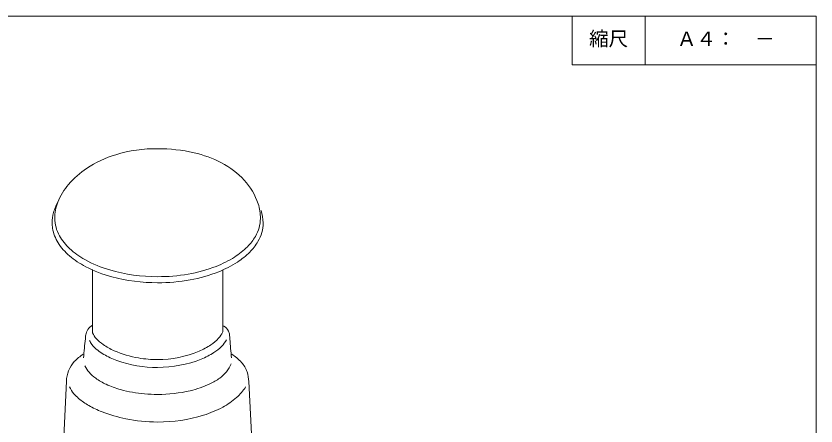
# Model space of a CAD drawing. Units: millimetres on the paper, with parts at other scales. Extents: x -135 to 135, y -94 to 92.
# Drawn here: x -28.9 to 135, y 8.1 to 92 of the extents above; entities that cross this region are included whole.
import ezdxf
from ezdxf.enums import TextEntityAlignment as Align

# ---------------------------------------------------------------- set-up
doc = ezdxf.new("R2010")
doc.units = ezdxf.units.MM
doc.layers.add('D-0', color=7, linetype='Continuous', lineweight=18)
doc.layers.add('F-F', color=7, linetype='Continuous', lineweight=18)
doc.layers.add('E-E', color=7, linetype='Continuous')
doc.styles.add('ＭＳ ゴシック', font='')
doc.styles.get('ＭＳ ゴシック').set_extended_font_data('MS Gothic')

msp = doc.modelspace()

# ---------------------------------------------------------------- linework, layer by layer
at = {"layer": 'D-0'}
for p, q in [((-13.235, 27.128), (-13.235, 40.134)), ((13.425, 27.314), (13.425, 39.974)), ((-18.595, 17.214), (-19.635, -3.826))]:
    msp.add_line(p, q, dxfattribs=at)
msp.add_lwpolyline([(19.865, -4.246), (18.805, 17.154), (18.765, 17.154)], dxfattribs=at)
for centre, radius, start, end in [((-0.248, 36.72), 28.116, 89.3204, 106.99608), ((0.135, 30.626), 34.208, 77.47556, 90.08326), ((1.988, 40.236), 24.427, 62.74248, 76.83047), ((-2.226, 42.49), 22.021, 106.46258, 123.7573), ((-5.176, 46.594), 16.971, 123.17525, 139.83245), ((4.727, 45.992), 18.057, 43.44366, 62.10412), ((-8.868, 49.451), 12.308, 138.91048, 158.99721), ((7.956, 49.348), 13.407, 18.25881, 42.51759), ((-10.359, 48.838), 11.268, 152.89342, 164.92707), ((-12.034, 50.546), 8.961, 158.28229, 179.82259), ((10.753, 50.496), 10.393, 0.43115, 17.07855), ((-13.499, 49.607), 8.036, 164.39903, 179.80713), ((12.706, 49.474), 9, 1.02288, 17.72886), ((-14.462, 49.638), 7.073, 180.02945, 188.94384), ((-13.341, 50.715), 7.655, 181.05022, 208.83671), ((13.903, 50.595), 7.242, 329.1599, 359.83671), ((14.3, 49.655), 7.405, 329.08605, 359.84074), ((-13.263, 49.964), 8.309, 189.88008, 211.95705), ((-10.236, 52.677), 11.324, 209.95627, 227.10901), ((11.44, 51.87), 10.012, 314.70584, 330.12055), ((-9.919, 52.336), 12.404, 213.07845, 229.42786), ((-6.324, 57.205), 17.305, 227.82454, 240.602), ((8.242, 54.889), 14.408, 301.8502, 315.2997), ((11.757, 50.982), 10.27, 314.60726, 330.02221), ((-5.891, 57.355), 18.837, 230.05067, 242.31651), ((4.569, 60.363), 20.998, 290.93993, 302.48145), ((8.534, 54.01), 14.69, 302.5285, 315.26346), ((-2.38, 64.771), 25.834, 241.21817, 253.45567), ((4.859, 59.406), 21.217, 291.40181, 303.06014), ((-2.043, 65.26), 27.627, 242.86548, 254.79879), ((0.061, 74.306), 35.672, 254.05757, 270.03845), ((1.571, 67.601), 28.829, 279.54514, 291.36463), ((1.701, 66.844), 29.295, 279.95851, 291.84405), ((0.058, 74.204), 36.81, 255.29298, 270.04183), ((0.193, 74.265), 35.63, 269.82621, 279.95226), ((0.203, 73.824), 36.43, 269.81406, 280.37994), ((-11.6, 25.918), 3.232, 120.79377, 144.11937), ((11.843, 25.546), 3.497, 58.52437, 63.30912), ((12.539, 26.565), 2.265, 24.22404, 60.08017), ((-8.314, 25.668), 6.406, 170.45155, 177.79367), ((-12.045, 26.365), 2.612, 146.34778, 171.96092), ((-9.384, 28.807), 4.2, 203.56171, 222.99481), ((8.83, 29.414), 5.052, 317.70728, 335.4431), ((11.807, 26.298), 3.043, 7.89312, 23.13991), ((7.869, 25.764), 7.017, 0.89701, 7.79632), ((157.749, 7.065), 173.491, 173.76263, 175.05017), ((-10.333, 27.125), 3.875, 203.91668, 218.1743), ((-8.472, 28.545), 6.215, 217.86685, 233.29845), ((-6.919, 30.917), 7.444, 221.93504, 236.04678), ((-3.69, 35.359), 12.934, 235.17135, 246.67652), ((2.5, 37.497), 15.379, 293.2491, 303.5547), ((5.836, 32.33), 9.23, 304.02764, 316.82452), ((9.603, 27.911), 5.064, 315.28667, 334.29132), ((-194.157, 6.436), 209.943, 4.26547, 5.31146), ((-5.66, 31.978), 10.65, 232.2053, 240.28753), ((-0.55, 42.105), 20.373, 246.07821, 260.80082), ((0.057, 43.682), 22.028, 270.07364, 292.73833), ((2.756, 37.264), 16.721, 292.04396, 301.97169), ((6.393, 31.263), 9.704, 302.51714, 314.55627), ((-9.389, 14), 10.5, 123.31026, 136.32554), ((-2.901, 36.703), 16.122, 240.09542, 250.54511), ((-0.016, 44.306), 24.252, 250.0994, 270.23844), ((0.148, 44.814), 23.16, 260.16912, 269.84566), ((0.053, 44.454), 24.4, 270.07653, 291.59093), ((8.955, 13.131), 11.535, 50.53528, 56.71943), ((11.277, 15.866), 7.948, 40.95726, 50.92113), ((-12.421, 17.088), 6.176, 137.62573, 178.83021), ((-10.393, 22.265), 4.794, 202.70873, 221.79122), ((10.368, 22.378), 5.007, 319.98316, 341.80193), ((12.926, 17.238), 5.803, 19.00712, 41.40329), ((-8.229, 24.05), 7.597, 220.95707, 234.79869), ((7.9, 24.595), 8.324, 306.15713, 319.22061), ((11.494, 16.876), 7.277, 2.1911, 18.03012), ((-5.449, 27.737), 12.214, 234.10976, 245.78249), ((-2.616, 33.524), 18.654, 245.13917, 254.7759), ((1.864, 35.975), 21.26, 283.31293, 294.90703), ((5.081, 28.642), 13.255, 295.64218, 305.67491), ((-12.957, 18.295), 5.48, 203.67892, 221.27395), ((-0.531, 40.553), 25.985, 254.41011, 265.3924), ((0.105, 44.35), 29.816, 269.96189, 282.89561), ((9.012, 21.988), 10.863, 311.74349, 327.01949), ((-10.665, 20.144), 8.422, 220.44688, 229.78939), ((-7.878, 23.36), 12.678, 229.55241, 240.97688), ((0.076, 45.353), 30.819, 264.98454, 270.01797), ((5.839, 25.825), 15.841, 298.60611, 311.06666), ((-4.073, 29.765), 20.126, 240.35123, 248.93471), ((2.552, 32.254), 23.059, 287.53404, 298.12804), ((-0.78, 37.834), 28.839, 248.59189, 258.67242), ((0.077, 41.461), 32.587, 269.97988, 286.80714), ((0.222, 41.781), 32.907, 258.31151, 269.72729)]:
    msp.add_arc(centre, radius, start, end, dxfattribs=at)
at = {"layer": 'F-F'}
msp.add_line((100, 92), (100, 82), dxfattribs=at)
for points in [[(-135, 92), (135, 92), (135, -88), (-135, -88)], [(85, 92), (85, 82), (135, 82)]]:
    msp.add_lwpolyline(points, dxfattribs=at)

# ---------------------------------------------------------------- texts
at = {"layer": 'E-E', "style": 'ＭＳ ゴシック'}
for s, p in [('縮尺', (88.5, 85)), ('Ａ４：\u3000－', (106.5, 85))]:
    msp.add_text(s, height=2.933, dxfattribs=at).set_placement(p, align=Align.BOTTOM_LEFT)

doc.saveas('drawing.dxf')
